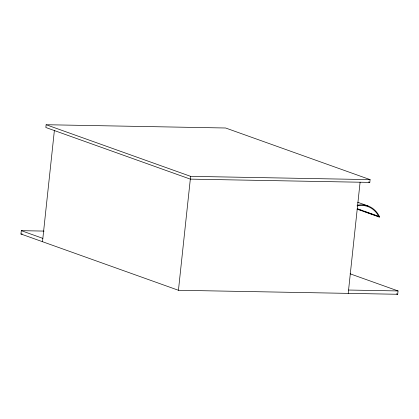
<?xml version="1.0" encoding="UTF-8"?>
<svg xmlns="http://www.w3.org/2000/svg" width="419" height="419" viewBox="0 0 419 419"><rect width="100%" height="100%" fill="white"/><g stroke="black" fill="none" stroke-linecap="round" stroke-linejoin="round"><path stroke-width="0.63" d="M350.069 273.796L398.05 290.938L397.694 294.274L178.442 290.278L20.95 234.006L21.306 230.67L44.11 231.089M46.137 124.726L45.844 127.507L190.32 179.128L369.799 182.396L370.092 179.62L225.616 127.999L46.137 124.726L190.619 176.347L370.092 179.62M42.497 241.705L54.376 130.555M178.442 290.278L190.619 176.347M348.215 293.373L360.094 182.223M357.067 205.918L358.921 205.582A26.046 22.039 -70.3 0 1 378.064 215.172L378.996 216.942L379.656 216.953A26.669 22.563 -70.3 0 0 357.171 205.268M20.95 234.006L22.254 234.032M348.571 290.037L398.05 290.938M368.568 181.956L369.799 182.396M357.643 202.246L368.008 205.954M357.328 208.699L378.671 216.324M358.313 209.327L362.582 210.851M363.802 211.291L379.656 216.953M357.04 209.097L378.996 216.942M396.463 293.834L397.694 294.274M21.306 230.67L42.853 238.369"/></g></svg>
